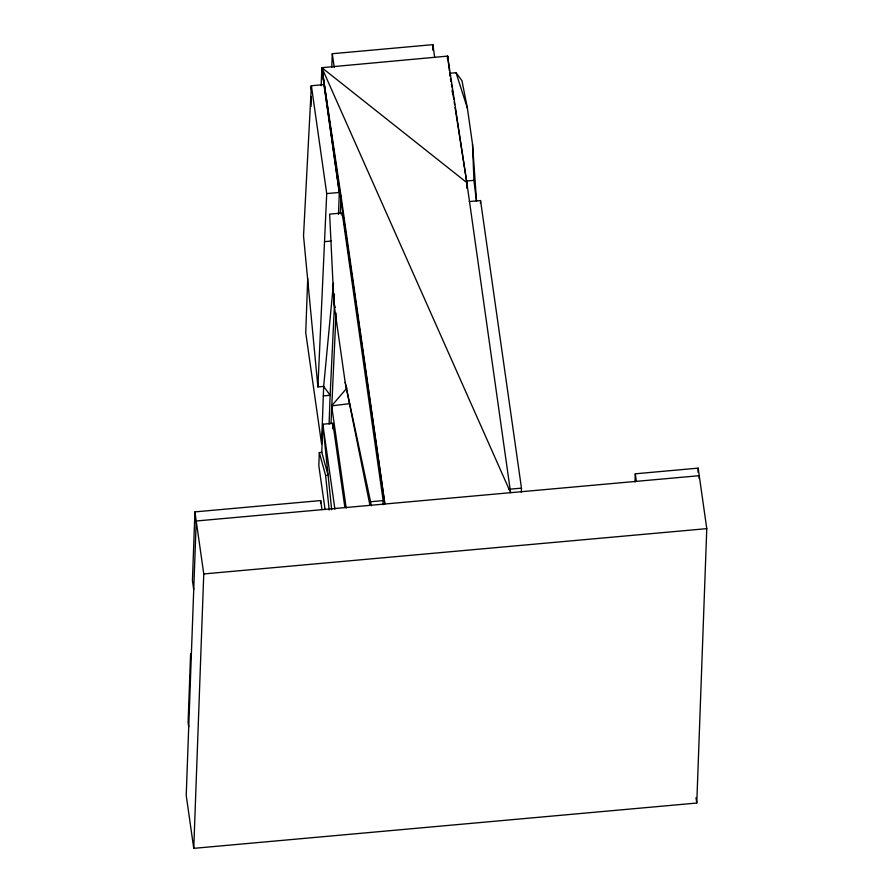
<?xml version="1.0" encoding="UTF-8"?>
<svg xmlns="http://www.w3.org/2000/svg" width="893" height="893" viewBox="0 0 893 893"><rect width="100%" height="100%" fill="white"/><g stroke="black" fill="none" stroke-linecap="round" stroke-linejoin="round"><path stroke-width="1.34" d="M311.077 106.524L311.211 96.824M311.311 89.903L311.367 85.739L323.936 84.612L339.295 192.464L338.492 214.409M466.626 188.099L466.827 182.618L321.848 67.678L510.606 492.679L466.827 182.618L447.605 56.114L447.505 58.893L447.605 56.114L321.848 67.678L321.145 85.706M321.982 509.669L320.687 500.56L194.931 511.89L192.43 580.495L193.725 589.603M634.99 482.03L635.291 473.803L698.159 468.133L706.776 528.645L696.774 803.041L193.759 848.35L203.76 573.942L194.931 511.89M307.717 278.493L305.741 332.721L321.569 443.91L323.668 386.401L333.48 283.159M317.908 386.926L326.715 193.591L311.367 85.739L303.531 235.908L317.908 386.926L323.668 386.401L330.142 395.275L329.082 424.086M331.783 67.433L332.285 53.714L432.882 44.65L434.634 56.973M319.303 452.561L325.599 475.411L328.088 475.176L321.793 452.338L319.303 452.561L318.823 465.61L325.074 509.535M321.793 452.338L322.82 424.22L332.899 423.315L344.877 507.436M320.587 503.306L320.687 500.56M330.99 423.695L336.047 313.075M340.356 213.706L340.947 197.241M332.698 428.796L332.899 423.315M342.108 215.749L342.209 213.003L329.64 214.13L333.96 303.531L345.178 382.349L369.936 505.271M382.997 504.712L383.142 500.593L342.209 213.003M432.681 50.142L432.882 44.65M480.445 203.291L480.546 200.545L469.227 201.561M521.322 492.255L521.479 488.136L480.546 200.545M698.013 472.252L698.159 468.133M699.141 478.481L699.241 475.69L196.226 520.999L186.224 795.406L193.759 848.35M334.429 305.439L330.142 395.275L323.322 395.889M334.44 294.009L333.96 303.531L335.221 307.438M346.194 508.072L331.649 405.869L346.986 387.975M331.649 405.869L349.632 403.647M449.692 73.282L450.117 76.017L449.692 73.282L456.044 72.713L461.96 80.683L467.396 108.209L472.531 144.253L476.549 201.104M326.715 193.591L339.295 192.464L340.434 194.73M466.313 181.022L473.915 180.33L472.531 144.253M324.963 241.612L331.247 241.043M345.178 382.349L370.573 501.732L383.142 500.593M508.898 489.275L521.479 488.136M203.76 573.942L706.776 528.645M456.044 72.713L467.396 108.209M370.573 501.732L371.254 505.773M450.552 78.751L450.976 81.486M451.411 84.221L451.836 86.945M452.26 89.68L453.767 99.246M454.191 101.981L454.615 104.715M455.05 107.45L466.827 182.618M696.004 797.616L696.774 803.041M635.291 473.803L636.363 481.36M450.474 78.74L450.865 81.475M452.215 91.03L452.606 93.765M332.285 53.714L334.228 67.399M334.92 509.222L322.82 424.22L331.671 509.791M191.225 658.197L190.6 653.821L188.099 722.415L188.724 726.802M339.295 192.464L321.848 67.678L323.936 84.612M447.605 56.114L449.369 70.636M473.915 180.33L476.416 201.104M325.599 475.411L329.182 510.015M311.367 85.739L311.378 88.53M341.003 195.868L321.848 67.678L384.861 504.009L341.003 195.868"/></g></svg>
